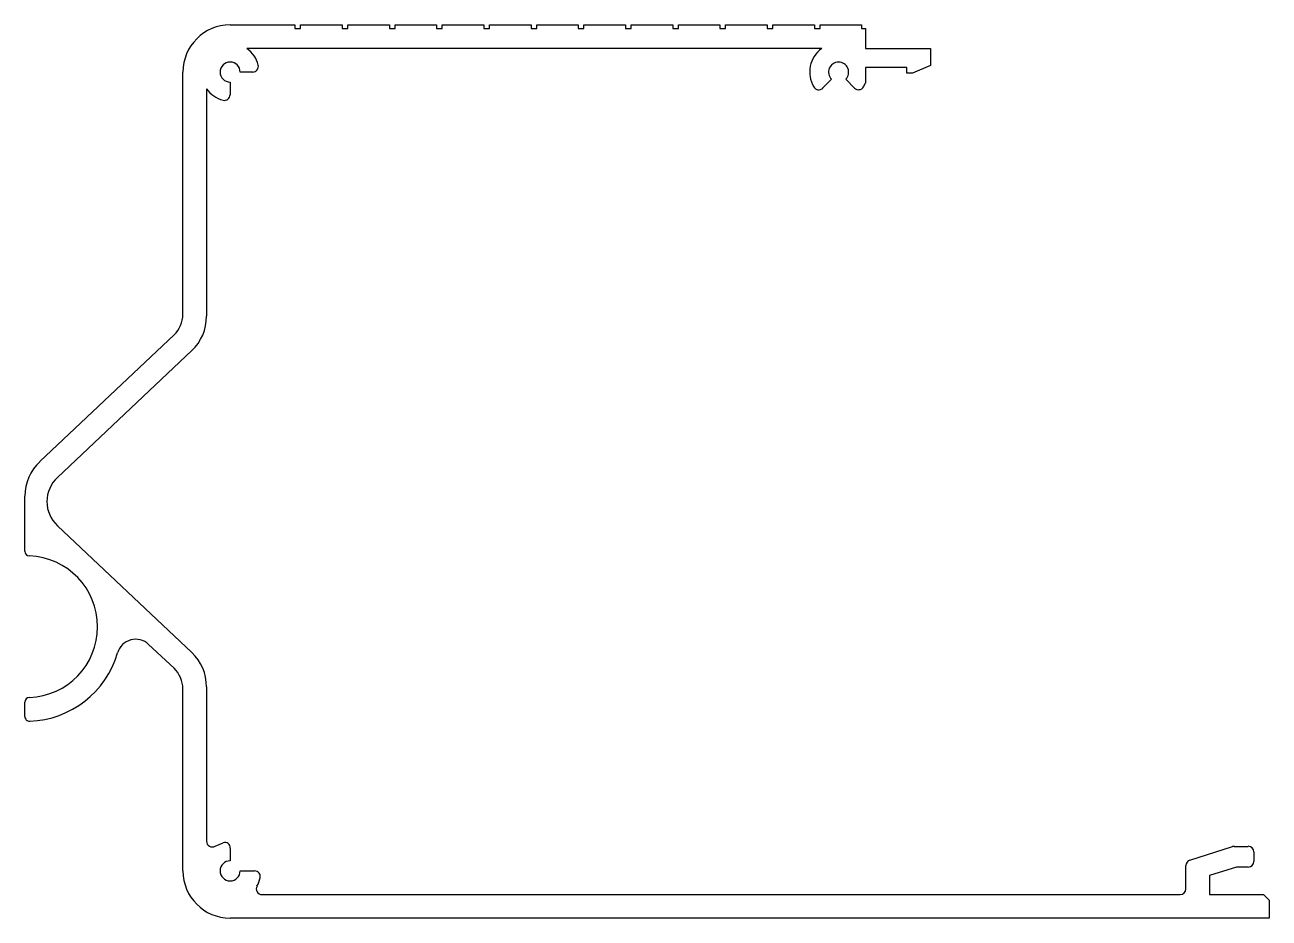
# Model space of a CAD drawing. Extents: x -92 to 75, y 1 to 121.
import ezdxf

# ---------------------------------------------------------------- set-up
doc = ezdxf.new("R2010")
doc.units = 0
doc.layers.add('1', color=4, linetype='CONTINUOUS')

msp = doc.modelspace()

# ---------------------------------------------------------------- linework, layer by layer
at = {"layer": '1', "color": 7}
for p, q in [((-64.28, 121.35), (-55.56, 121.35)), ((-55.56, 121.35), (-55.56, 120.84)), ((-55.56, 120.84), (-54.8, 120.84)), ((-54.8, 120.84), (-54.8, 121.35)), ((-54.8, 121.35), (-49.21, 121.35)), ((-49.21, 121.35), (-49.21, 120.84)), ((-49.21, 120.84), (-48.45, 120.84)), ((-48.45, 120.84), (-48.45, 121.35)), ((-48.45, 121.35), (-42.86, 121.35)), ((-42.86, 121.35), (-42.86, 120.84)), ((-42.86, 120.84), (-42.1, 120.84)), ((-42.1, 120.84), (-42.1, 121.35)), ((-42.1, 121.35), (-36.51, 121.35)), ((-36.51, 121.35), (-36.51, 120.84)), ((-36.51, 120.84), (-35.75, 120.84)), ((-35.75, 120.84), (-35.75, 121.35)), ((-35.75, 121.35), (-30.16, 121.35)), ((-30.16, 121.35), (-30.16, 120.84)), ((-30.16, 120.84), (-29.4, 120.84)), ((-29.4, 120.84), (-29.4, 121.35)), ((-29.4, 121.35), (-23.81, 121.35)), ((-23.81, 121.35), (-23.81, 120.84)), ((-23.81, 120.84), (-23.05, 120.84)), ((-23.05, 120.84), (-23.05, 121.35)), ((-23.05, 121.35), (-17.46, 121.35)), ((-17.46, 121.35), (-17.46, 120.84)), ((-17.46, 120.84), (-16.7, 120.84)), ((-16.7, 120.84), (-16.7, 121.35)), ((-16.7, 121.35), (-11.11, 121.35)), ((-11.11, 121.35), (-11.11, 120.84)), ((-11.11, 120.84), (-10.35, 120.84)), ((-10.35, 120.84), (-10.35, 121.35)), ((-10.35, 121.35), (-4.76, 121.35)), ((-4.76, 121.35), (-4.76, 120.84)), ((-4.76, 120.84), (-4, 120.84)), ((-4, 120.84), (-4, 121.35)), ((-4, 121.35), (1.59, 121.35)), ((1.59, 121.35), (1.59, 120.84)), ((1.59, 120.84), (2.35, 120.84)), ((2.35, 120.84), (2.35, 121.35)), ((2.35, 121.35), (7.94, 121.35)), ((7.94, 121.35), (7.94, 120.84)), ((7.94, 120.84), (8.7, 120.84)), ((8.7, 120.84), (8.7, 121.35)), ((8.7, 121.35), (14.29, 121.35)), ((14.29, 121.35), (14.29, 120.84)), ((14.29, 120.84), (15.05, 120.84)), ((15.05, 120.84), (15.05, 121.35)), ((15.05, 121.35), (20.64, 121.35)), ((20.64, 121.35), (20.64, 120.84)), ((20.64, 120.84), (21.15, 120.84)), ((21.15, 120.84), (21.15, 118.17)), ((15.3, 118.17), (-62.02, 118.17)), ((21.15, 118.17), (29.91, 118.17)), ((29.91, 118.17), (29.91, 115.89)), ((26.74, 115.63), (21.15, 115.63)), ((21.15, 115.63), (21.15, 113.51)), ((26.74, 114.87), (26.74, 115.63)), ((29.91, 115.89), (27.5, 114.87)), ((-70.63, 82.42), (-70.63, 115)), ((-61.24, 115), (-62.92, 115)), ((16.6, 114.04), (15.4, 112.85)), ((19.7, 112.85), (18.51, 114.04)), ((27.5, 114.87), (26.74, 114.87)), ((-67.45, 112.74), (-67.45, 82.15)), ((-64.28, 113.64), (-64.28, 111.96)), ((-89.89, 62.6), (-71.82, 79.65)), ((-69.44, 77.53), (-87.51, 60.48)), ((-91.88, 50.55), (-91.88, 57.98)), ((-87.51, 53.98), (-69.44, 36.93)), ((-71.82, 34.81), (-75.24, 38.03)), ((-70.63, 7.56), (-70.63, 32.04)), ((-67.45, 32.31), (-67.45, 11.54)), ((-91.88, 28.34), (-91.88, 30.25)), ((-66.3, 10.89), (-65.23, 11.33)), ((-64.28, 10.59), (-64.28, 8.91)), ((64.79, 9.02), (70.52, 10.83)), ((70.75, 10.86), (72.64, 10.86)), ((73.4, 10.1), (73.4, 8.83)), ((-62.92, 7.56), (-60.98, 7.56)), ((64.25, 5.14), (64.25, 8.29)), ((71.06, 8.07), (67.43, 6.92)), ((67.43, 6.92), (67.43, 4.38)), ((72.64, 8.07), (71.06, 8.07)), ((-60.24, 6.62), (-60.24, 6.62)), ((-60, 4.38), (63.49, 4.38)), ((67.43, 4.38), (74.68, 4.38)), ((74.68, 4.38), (75.45, 3.62)), ((75.45, 3.62), (75.45, 1.21)), ((75.45, 1.21), (-64.28, 1.21))]:
    msp.add_line(p, q, dxfattribs=at)
for centre, radius, start, end in [((-64.28, 115), 6.35, 90, 180), ((-64.28, 115), 3.89, 14.0819, 54.6264), ((17.55, 115), 3.89, 125.3736, 210.9181), ((-64.28, 115), 1.35, 0, 270), ((-61.24, 115.76), 0.762, 270, 14.0819), ((17.55, 115), 1.35, 315, 225), ((-64.28, 115), 3.89, 215.3736, 255.9181), ((14.87, 113.39), 0.762, 210.9181, 315), ((20.24, 113.39), 0.761, 224.9422, 329.1397), ((17.55, 115), 3.89, 329.0819, 337.47), ((-65.04, 111.96), 0.762, 255.9181, 0), ((-74.44, 82.42), 3.81, 313.3453, 0), ((-73.8, 82.15), 6.35, 313.3453, 0), ((-85.53, 57.98), 6.35, 133.3453, 180), ((-84.44, 57.23), 4.47, 133.3453, 226.6547), ((-91.25, 50.55), 0.635, 180, 267.8509), ((-91.63, 40.4), 9.52, 272.1491, 87.8509), ((-76.98, 36.18), 2.54, 46.6547, 163.9343), ((-91.63, 40.4), 12.7, 271.8096, 343.9343), ((-73.8, 32.31), 6.35, 0, 46.6547), ((-74.44, 32.04), 3.81, 360, 46.6547), ((-91.25, 30.25), 0.635, 92.1491, 180), ((-91.25, 28.34), 0.635, 180, 271.8096), ((-66.69, 11.54), 0.762, 180, 301.2167), ((-64.96, 10.7), 0.69, 351.4326, 112.6493), ((70.75, 10.1), 0.762, 90, 107.5256), ((72.64, 10.1), 0.762, 360, 90), ((-64.28, 7.56), 1.35, 90, 360), ((65.02, 8.29), 0.762, 107.5256, 180), ((72.64, 8.83), 0.762, 270, 0), ((-64.28, 7.56), 6.35, 180, 270), ((-60.98, 6.8), 0.761, 346.9336, 90.0602), ((-60, 5.14), 0.762, 150.5269, 270.0362), ((-64.28, 7.56), 4.15, 330.5631, 346.9938), ((63.49, 5.14), 0.762, 270, 0)]:
    msp.add_arc(centre, radius, start, end, dxfattribs=at)

doc.saveas('drawing.dxf')
